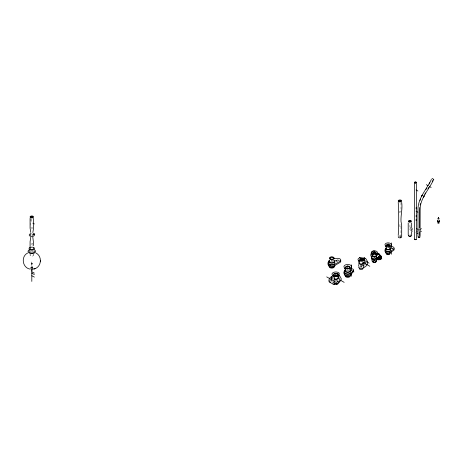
<?xml version="1.0" encoding="UTF-8"?>
<svg xmlns="http://www.w3.org/2000/svg" width="463" height="463" viewBox="0 0 463 463"><rect width="100%" height="100%" fill="white"/><g stroke="black" fill="none" stroke-linecap="round" stroke-linejoin="round"><path stroke-width="0.35" stroke-dasharray="2.31 1.74" d="M32.85 268.297C32.387 263.036 31.351 261.728 30.772 268.285M32.115 263.893C31.131 264.448 32.995 263.794 32.283 263.082M387.664 247.676L388.839 246.999M335.038 280.532A2.425 1.401 0 0 1 336.948 280.642L337.463 280.346A3.119 1.8 0 0 0 336.346 280.098M337.857 281.469L336.948 281.996L336.948 280.642M331.763 260.426L331.352 260.762L331.358 260.189M333.21 260.455L331.589 260.455M346.058 270.166L347.748 269.692M32.369 263.221L31.42 263.001L31.513 263.893M32.312 243.214L31.536 244.024L32.312 244.898M333.024 260.42L333.383 260.64M31.814 267.539L33.863 268.621M409.963 226.968L411.19 227.674M409.963 228.381L411.19 229.092M411.19 230.505L409.963 229.798L409.963 221.308M374.353 257.416L375.58 258.123M373.849 257.179L375.134 257.926M337.539 280.329L337.539 281.845M333.348 281.903L333.354 283.148M401.004 202.817L401.004 211.307M401.004 226.482L401.004 236.859M361.742 267.203L361.742 266.3A1.73 1.001 0 0 0 359.884 266.526M361.117 265.05L361.117 267.88M360.075 265.756L360.075 266.7M337.926 281.22L337.926 281.898M333.649 277.58L333.649 278.298A2.425 1.401 0 0 1 333.395 277.887M333.163 281.979L333.163 282.824A3.119 1.8 0 0 1 332.747 281.527M33.544 254.337L33.544 255.159M32.503 268.291L32.503 268.766M31.814 219.074L31.814 222.61M31.814 261.884L31.814 268.251M31.119 268.285L31.119 268.76M30.772 218.849L30.772 227.339M30.078 254.326L30.078 255.142M374.075 255.443A3.119 1.8 -60 0 1 373.936 255.611M373.878 255.535A1.73 1.001 -60 0 1 373.942 255.24M387.739 247.462A1.73 1.001 0 0 1 388.775 247.514M364.74 265.826A3.611 2.083 -60 0 1 364.086 266.3M360.509 267.649A1.73 1.001 0 0 1 361.117 267.585M360.139 265.947A2.425 1.401 0 0 1 362.263 265.999M31.252 233.572A2.581 1.487 0 0 1 31.802 233.537M30.691 247.144A2.772 1.603 0 0 1 32.341 247.034M31.119 247.688A1.73 1.001 0 0 1 32.497 247.688M33.243 254.586A1.73 1.001 0 0 1 32.954 255.9A1.73 1.001 0 0 1 30.662 255.9A1.73 1.001 0 0 1 30.384 254.586M33.475 251.195A1.73 1.001 0 0 1 31.316 251.866M30.72 251.681A1.73 1.001 0 0 1 30.083 250.987M32.549 228.693A1.042 0.602 0 0 1 31.403 228.82M31.397 227.721A1.042 0.602 0 0 1 32.543 227.848M31.241 268.517A0.695 0.399 0 0 1 31.357 267.99A0.695 0.399 0 0 1 32.271 267.99A0.695 0.399 0 0 1 32.381 268.517M30.853 268.523A1.042 0.602 0 0 1 31.82 267.689A1.042 0.602 0 0 1 32.763 268.528M330.541 261.294A3.119 1.8 0 0 1 333.019 261.294M346.828 270.421A3.119 1.8 0 0 1 349.143 270.525M399.297 235.939A1.73 1.001 0 0 1 401.19 236.153M399.228 236.437A1.042 0.602 0 0 1 400.912 236.622M400.379 226.094A1.042 0.602 0 0 1 399.228 225.967M399.228 225.122A1.042 0.602 0 0 1 400.362 224.989M400.379 212.806A1.042 0.602 0 0 1 399.228 212.679M399.228 211.828A1.042 0.602 0 0 1 400.698 211.828M409.859 234.834A1.383 0.799 0 0 1 410.415 234.88"/><path stroke-width="0.69" d="M411.671 234.839L411.676 231.61M392.323 248.706L392.647 248.631L392.329 248.405M33.533 244.898L33.018 243.301M419.762 207.517L419.715 227.9M34.708 268.777C41.612 266.74 42.428 256.114 35.935 253.018M40.403 261.751L40.431 261.271M40.443 261.051L40.472 260.565M335.93 260.75C336.016 260.356 335.577 261.08 337.301 261.375M332.602 279.033L332.619 278.466M365.903 262.862L365.938 262.232M30.778 237.264L30.083 241.645L30.083 247.873M32.844 232.576L33.544 228.317L33.544 218.374M420.12 204.953L420.433 203.627M420.016 200.491L420.607 199.078M433.756 179.378C429.305 189.292 420.051 198.129 420.063 209.681L420.063 229.347M431.412 179.343C426.979 188.979 418.32 197.556 417.985 208.738L417.985 229.335M425.972 189.477L426.759 188.111M429.132 184.002L429.919 182.636M424.785 194.269L425.572 192.903M427.945 188.794L428.732 187.428M423.604 196.324L423.998 195.641M432.158 181.496L432.691 180.587M329.5 260.617L328.4 261.925A3.814 2.199 0 0 0 329.523 264.72A3.814 2.199 0 0 0 334.477 264.5L339.865 261.387A3.119 1.8 0 0 0 340.421 259.274A3.119 1.8 0 0 0 337.087 258.342L334.217 258.562M335.912 260.675L337.643 259.98L339.269 260.472M27.664 253.029C20.725 256.346 22.351 267.788 29.91 269.084M345.143 268.158L345.67 267.857L346.116 268.824L344.443 268.563L345.057 268.21A3.814 2.199 0 0 1 345.566 264.848A3.814 2.199 0 0 1 351.203 265.721A3.814 2.199 0 0 1 348.737 268.777M359.004 260.756L359.525 260.455L359.971 261.421L358.298 261.161L358.912 260.808A3.119 1.8 0 0 1 359.329 258.059A3.119 1.8 0 0 1 363.941 258.771A3.119 1.8 0 0 1 361.927 261.271M359.467 268.285A1.73 1.001 0 0 0 361.169 269.588A1.73 1.001 0 0 0 362.732 268.227L365.081 266.873A3.611 2.083 -60 0 0 367.315 261.207L365.984 258.967A2.425 1.401 -60 0 0 364.445 258.748L362.732 259.737A1.73 1.001 0 0 1 361.331 261.091A1.73 1.001 0 0 1 359.398 259.974A1.73 1.001 0 0 1 361.742 259.164L363.455 258.175A2.425 1.401 -60 0 1 364.994 258.395M372.24 253.822L372.761 253.521L373.213 254.488L371.534 254.233L372.148 253.874A3.119 1.8 0 0 1 372.565 251.131A3.119 1.8 0 0 1 377.183 251.843A3.119 1.8 0 0 1 375.163 254.343M385.992 245.888L386.512 245.587L386.964 246.553L385.285 246.293L385.899 245.94A3.119 1.8 0 0 1 386.316 243.191A3.119 1.8 0 0 1 390.934 243.903A3.119 1.8 0 0 1 388.914 246.403M338.847 282.048L339.767 281.516A2.078 1.198 -60 0 0 341.075 278.298L338.737 274.165A1.042 0.602 -60 0 0 338.048 274.021L337.926 274.09A2.425 1.401 0 0 1 337.492 275.728A2.425 1.401 0 0 1 334.656 275.977L332.081 277.464A3.119 1.8 -60 0 0 330.032 280.248A3.119 1.8 -60 0 0 330.565 282.731M375.788 252.248L375.18 252.601A3.119 1.8 -60 0 0 373.323 251.16A3.119 1.8 -60 0 0 370.88 254.28A3.119 1.8 -60 0 0 371.951 256.722M375.933 254.037L376.801 253.539A3.119 1.8 -60 0 1 378.856 253.973M416.573 231.454L418.407 230.395M419.634 229.689L421.475 228.629M338.702 281.197A3.119 1.8 0 0 1 337.811 283.252A3.119 1.8 0 0 1 334.159 283.397L334.159 279.154L334.656 278.865A2.425 1.401 0 0 0 337.492 278.616A2.425 1.401 0 0 0 337.926 276.978L337.926 274.09M337.926 276.978L338.453 276.671A3.119 1.8 0 0 1 338.013 278.9A3.119 1.8 0 0 1 334.159 279.154M358.952 266.601A2.425 1.401 0 0 0 361.152 268.633A2.425 1.401 0 0 0 363.258 266.572L363.258 262.324L362.732 262.625A1.73 1.001 0 0 1 361.088 263.985A1.73 1.001 0 0 1 359.525 262.596M381.199 256.843A2.425 1.401 -60 0 0 379.822 255.507A2.425 1.401 -60 0 0 377.849 258.024L376.668 258.707A3.119 1.8 0 0 1 372.478 258.823A3.119 1.8 0 0 1 371.876 256.427M334.159 283.397L334.656 283.113A2.425 1.401 0 0 0 335.472 283.258M376.483 259.946L377.849 259.153A2.425 1.401 -60 0 0 379.782 259.425M337.926 282.575A2.425 1.401 0 0 1 337.492 284.213A2.425 1.401 0 0 1 334.656 284.467L334.535 284.537A1.042 0.602 -60 0 1 333.968 284.56L329.569 282.158A3.119 1.8 -60 0 1 329.043 279.675A3.119 1.8 -60 0 1 331.091 276.891L333.649 275.41A2.425 1.401 0 0 1 334.06 273.749A2.425 1.401 0 0 1 336.948 273.511L337.058 273.448A1.042 0.602 -60 0 1 337.741 273.592M339.755 278.795L339.535 278.489M33.359 269.153L34.609 268.812M34.279 268.928L35.09 268.644M33.932 234.313L33.295 234.527L33.29 233.526L34.794 234.023L34.042 234.278A2.581 1.487 0 0 1 33.041 236.333A2.581 1.487 0 0 1 29.505 235.69A2.581 1.487 0 0 1 30.732 233.67M32.838 223.149L34.372 223.959M31.814 271.787L34.372 273.129M31.814 273.199L34.372 274.547M31.814 275.745L34.372 277.094M433.773 179.384L432.008 178.365M426.273 184.662L428.148 185.738M429.299 186.41L431.175 187.486M416.069 189.952L417.904 191.016M416.069 211.174L417.904 212.233M416.573 228.629L418.407 229.689M419.634 230.395L421.475 231.454M411.19 227.674L412.411 228.381M411.19 229.092L412.411 229.798M416.069 232.397L417.904 233.456M411.19 230.505L412.411 231.211M390.321 247.861L391.548 248.567L391.548 242.907M372.009 253.319L373.23 254.025M379.359 257.561L381.807 258.973M376.622 256.386L376.772 257.399L377.849 258.024M375.58 258.123L376.807 258.829M359.294 257.474L362.361 259.239M364.196 260.304L369.098 263.129M364.931 263.435L369.833 266.266M362.344 265.05L363.565 265.756M353.946 271.955L351.498 270.542L351.498 264.882M338.412 275.676L337.892 275.375L339.564 275.115L339.119 276.081L338.505 275.728A3.814 2.199 0 0 1 332.689 275.433A3.814 2.199 0 0 1 334.199 272.18A3.814 2.199 0 0 1 339.489 273.604M344.171 282.361L339.269 279.53L339.269 282.361M326.71 276.88L329.772 278.651M331.612 279.71L336.508 282.54M33.018 245.292L33.533 245.378M32.804 237.137L33.544 243.133M376.772 257.399L376.778 257.48A2.425 1.401 0 0 1 374.081 258.892A2.425 1.401 0 0 1 371.997 257.168M30.778 232.461L30.089 228.166L30.078 218.362M408.216 234.851L408.21 222.836M420.063 231.222L420.063 235.904M419.715 231.726L419.715 235.557M417.985 231.205L417.985 235.887M416.492 183.498L416.492 231.303M416.492 233.254L416.492 238.132M416.15 207.528L416.15 208.842M416.15 215.422L416.15 216.736M416.15 219.369L416.15 220.689M414.414 183.51L414.414 238.144M411.676 222.853L411.676 226.835M401.693 202.36C402.625 208.79 400.709 214.988 400.999 221.366L401.693 225.591L401.693 236.871A1.73 1.001 0 0 1 399.598 237.843A1.73 1.001 0 0 1 398.377 236.46M398.232 202.343C398.903 213.796 398.828 223.855 398.232 235.435M391.548 251.397L391.548 254.228M388.104 243.816L388.104 245.94M374.353 251.756L374.353 253.874M364.931 262.017L364.931 264.848M364.196 257.474L364.196 263.129M361.742 259.164L361.742 259.645M361.117 258.684L361.117 260.808M358.703 264.523L358.703 265.936M351.498 273.373L351.498 276.203M347.748 265.803L347.748 268.633M335.808 273.326L335.808 276.156M334.656 275.977L334.656 278.865M334.656 283.113L334.656 284.467M331.612 276.88L331.612 281.122M32.85 234.099L32.85 235.702M31.814 269.663L31.814 281.406M30.772 234.133L30.772 235.736M379.984 255.373A3.119 1.8 -60 0 0 377.779 254.1L376.483 254.853A2.425 1.401 0 0 1 375.597 256.722A2.425 1.401 0 0 1 372.321 256.282A2.425 1.401 0 0 1 372.952 254.378M378.173 258.927A3.119 1.8 -60 0 1 377.779 259.193M376.645 255.813A2.425 1.401 -60 0 1 379.336 254.916M376.668 259.836A3.119 1.8 0 0 1 372.727 260.061A3.119 1.8 0 0 1 371.586 257.868M376.309 259.459A2.425 1.401 0 0 1 376.072 259.621M374.908 259.998A2.425 1.401 0 0 1 373.548 259.951M372.784 259.702A2.425 1.401 0 0 1 372.495 259.535M376.639 260.148A2.425 1.401 0 0 1 374.474 262.012A2.425 1.401 0 0 1 371.997 260.281M375.713 252.885A2.425 1.401 -60 0 1 376.639 253.359M375.782 254.951A1.73 1.001 0 0 1 375.51 256.265A1.73 1.001 0 0 1 373.213 256.276A1.73 1.001 0 0 1 372.918 254.963M379.492 259.054A1.73 1.001 -60 0 1 378.271 258.435A1.73 1.001 -60 0 1 379.336 256.328A1.73 1.001 -60 0 1 380.696 256.676M375.58 261.323A1.73 1.001 0 0 1 375.343 261.439M373.386 261.445A1.73 1.001 0 0 1 373.132 261.323M372.854 254.037A1.042 0.602 -60 0 1 372.946 253.846M372.327 255.35A1.73 1.001 -60 0 1 373.462 252.74M375.371 261.786A1.042 0.602 0 0 1 375.308 261.902M373.398 261.89A1.042 0.602 0 0 1 373.334 261.774M376.049 261.445A1.73 1.001 0 0 1 374.197 262.654A1.73 1.001 0 0 1 372.756 261.271M389.69 248.035A1.73 1.001 0 0 1 388.989 249.297A1.73 1.001 0 0 1 386.738 249.053A1.73 1.001 0 0 1 386.883 247.728M389.8 253.504A1.73 1.001 0 0 1 388.121 254.719A1.73 1.001 0 0 1 386.402 253.527M387.305 254.1A1.042 0.602 0 0 1 387.19 254.002M385.899 248.695A3.119 1.8 0 0 0 385.899 251.241A3.119 1.8 0 0 0 390.309 251.241L393.249 249.545A3.119 1.8 0 0 0 393.55 247.201A3.119 1.8 0 0 0 389.574 246.686M385.332 250.275A3.119 1.8 0 0 0 386.264 252.555A3.119 1.8 0 0 0 390.309 252.376L393.249 250.68A3.119 1.8 0 0 0 393.793 248.556M389.823 252.092A2.425 1.401 0 0 1 389.464 252.266M390.118 249.187A2.425 1.401 0 0 1 388.324 251.363A2.425 1.401 0 0 1 385.882 249.407M390.344 252.144A2.425 1.401 0 0 1 388.087 254.083A2.425 1.401 0 0 1 385.882 252.121M389.487 247.288A2.425 1.401 0 0 1 390.014 249.302A2.425 1.401 0 0 1 386.495 249.488A2.425 1.401 0 0 1 386.391 247.45M389.088 253.504A1.73 1.001 0 0 1 388.804 253.597M387.438 253.602A1.73 1.001 0 0 1 387.137 253.51M333.227 284.062A1.042 0.602 -60 0 1 332.978 283.987M337.463 283.53A1.73 1.001 0 0 1 337.33 283.703M336.885 284.01A1.73 1.001 0 0 1 336.26 284.195M336.838 283.125A2.425 1.401 0 0 1 336.381 283.223M363.258 262.324A2.425 1.401 0 0 1 362.454 264.153A2.425 1.401 0 0 1 359.224 263.864A2.425 1.401 0 0 1 359.438 261.977M359.896 267.944A1.73 1.001 0 0 1 359.693 267.799M419.756 236.408A1.042 0.602 0 0 1 419.756 237.259A1.042 0.602 0 0 1 418.286 237.259A1.042 0.602 0 0 1 418.286 236.408M419.715 236.836A0.695 0.399 0 0 1 419.287 237.201M418.743 237.201A0.695 0.399 0 0 1 418.326 236.83M439.416 220.185A1.042 0.602 0 0 1 438.467 221.025A1.042 0.602 0 0 1 437.512 220.185M438.762 218.339A0.671 0.388 0 0 1 438.976 218.935A0.671 0.388 0 0 1 437.923 218.912A0.671 0.388 0 0 1 438.212 218.328M439.202 221.071A1.042 0.602 0 0 1 439.202 221.922A1.042 0.602 0 0 1 437.732 221.922A1.042 0.602 0 0 1 437.732 221.071M439.144 221.58A0.695 0.399 0 0 1 438.733 221.864M438.189 221.864A0.695 0.399 0 0 1 437.784 221.574M438.745 222.547A0.695 0.399 0 0 1 439.011 223.16A0.695 0.399 0 0 1 437.911 223.154A0.695 0.399 0 0 1 438.195 222.541M416.405 238.873A1.042 0.602 0 0 1 415.988 239.631A1.042 0.602 0 0 1 414.634 239.481A1.042 0.602 0 0 1 414.721 238.688M416.15 239.111A0.695 0.399 0 0 1 415.942 239.4M415.189 239.481A0.695 0.399 0 0 1 414.761 239.116M34.476 249.893A3.773 2.182 0 0 1 34.326 253.064A3.773 2.182 0 0 1 28.845 252.786A3.773 2.182 0 0 1 29.655 249.644M34.522 251.102A2.772 1.603 0 0 1 31.276 253.006A2.772 1.603 0 0 1 29.522 250.535M32.873 247.126A2.772 1.603 0 0 1 34.129 249.488A2.772 1.603 0 0 1 29.875 249.754A2.772 1.603 0 0 1 30.228 247.294M33.035 247.896A1.73 1.001 0 0 1 33.11 249.268A1.73 1.001 0 0 1 30.749 249.395A1.73 1.001 0 0 1 30.384 248.041M32.207 269.373A0.695 0.399 0 0 1 32.381 269.929A0.695 0.399 0 0 1 31.42 270.033A0.695 0.399 0 0 1 31.241 269.478M334.633 264.923A3.119 1.8 0 0 1 331.809 267.446A3.119 1.8 0 0 1 328.904 264.952M330.541 265.745A3.119 1.8 0 0 1 330.015 265.571M333.777 266.439A2.425 1.401 0 0 1 333.493 266.636M332.741 266.931A2.425 1.401 0 0 1 332.278 267.018M331.282 267.018A2.425 1.401 0 0 1 330.814 266.931M333.985 260.131A3.119 1.8 0 0 1 333.985 262.677A3.119 1.8 0 0 1 329.575 262.677A3.119 1.8 0 0 1 329.575 260.131M334.008 260.848A2.425 1.401 0 0 1 332.023 262.793A2.425 1.401 0 0 1 329.407 261.115M328.001 263.812A3.814 2.199 0 0 0 330.102 266.063A3.814 2.199 0 0 0 334.477 265.646L339.865 262.533A3.119 1.8 0 0 0 340.606 260.669M334.639 262.226A3.119 1.8 0 0 1 331.78 264.743A3.119 1.8 0 0 1 328.915 262.226M334.159 266.445A2.425 1.401 0 0 1 331.757 268.112A2.425 1.401 0 0 1 329.407 266.416M330.814 267.545A1.73 1.001 0 0 1 330.553 267.423M350.722 274.281A3.119 1.8 0 0 1 347.835 276.625A3.119 1.8 0 0 1 344.732 274.374M348.465 276.168A2.425 1.401 0 0 1 347.128 276.179M346.249 275.925A2.425 1.401 0 0 1 345.89 275.728M349.658 269.159A3.119 1.8 0 0 1 350.086 271.781A3.119 1.8 0 0 1 345.525 271.845A3.119 1.8 0 0 1 345.722 269.217M349.883 269.917A2.425 1.401 0 0 1 347.788 271.984A2.425 1.401 0 0 1 345.577 269.958M350.161 275.798A2.425 1.401 0 0 1 347.586 277.354A2.425 1.401 0 0 1 345.404 275.607M349.102 276.585A1.73 1.001 0 0 1 348.853 276.729M346.665 276.735A1.73 1.001 0 0 1 346.411 276.596M350.566 268.905A2.078 1.198 0 0 1 352.985 269.136A2.078 1.198 0 0 1 353.333 270.542L351.203 273.072A3.814 2.199 0 0 1 345.809 274.032A3.814 2.199 0 0 1 344.675 270.843M344.97 270.635A3.814 2.199 0 0 1 345.3 270.456M344.223 272.435A3.814 2.199 0 0 0 346.22 275.288A3.814 2.199 0 0 0 351.203 274.2L353.333 271.671A2.078 1.198 0 0 0 353.477 270.745M350.728 271.607A3.119 1.8 0 0 1 347.811 273.94A3.119 1.8 0 0 1 344.738 271.677M400.698 237.287A1.042 0.602 0 0 1 400.379 237.415M411.283 235.424A1.383 0.799 0 0 1 409.882 236.431A1.383 0.799 0 0 1 408.638 235.36M410.941 235.47A1.042 0.602 0 0 1 410.924 235.829M410.831 235.939A1.042 0.602 0 0 1 410.409 236.165M409.593 236.194A1.042 0.602 0 0 1 408.962 235.43M387.068 245.176L387.305 245.621A0.961 0.556 0 0 0 387.82 245.807L388.607 245.76A0.949 0.55 0 0 0 389.036 245.506L389.024 244.939A0.949 0.55 0 0 0 388.579 244.696L387.6 244.701A0.984 0.567 0 0 0 387.103 245.066L387.068 245.176M438.635 217.448L438.293 217.46L438.635 217.448M422.279 195.154L421.735 196.162L422.291 195.16M424.067 196.19L423.483 197.169L424.079 196.196M380.534 258.852A1.042 0.602 -60 0 0 380.875 257.237A1.042 0.602 -60 0 0 379.643 258.313A1.042 0.602 -60 0 0 380.534 258.852M380.436 259.5A1.73 1.001 -60 0 0 381.367 256.757A1.73 1.001 -60 0 0 379.249 258.146A1.73 1.001 -60 0 0 380.436 259.5M373.826 253.689A1.042 0.602 0 0 0 375.395 253.174A1.042 0.602 0 0 0 373.844 252.648A1.042 0.602 0 0 0 373.826 253.689M373.219 253.927A1.73 1.001 0 0 0 376.054 253.359A1.73 1.001 0 0 0 373.791 252.225A1.73 1.001 0 0 0 373.219 253.927M386.964 245.986A1.73 1.001 0 0 0 389.805 245.425A1.73 1.001 0 0 0 387.543 244.285A1.73 1.001 0 0 0 386.964 245.986M334.761 275.537A1.73 1.001 0 0 0 337.527 274.866A1.73 1.001 0 0 0 335.137 273.818A1.73 1.001 0 0 0 334.761 275.537M360.59 260.617A1.042 0.602 0 0 0 362.159 260.102A1.042 0.602 0 0 0 360.602 259.575A1.042 0.602 0 0 0 360.59 260.617M414.628 182.891A1.042 0.602 0 0 0 416.416 182.758A1.042 0.602 0 0 0 415.323 181.93A1.042 0.602 0 0 0 414.628 182.891M414.906 182.769A0.695 0.399 0 0 0 416.092 182.682A0.695 0.399 0 0 0 415.363 182.133A0.695 0.399 0 0 0 414.906 182.769M30.934 217.818A1.73 1.001 0 0 0 33.544 216.962A1.73 1.001 0 0 0 30.957 216.082A1.73 1.001 0 0 0 30.934 217.818M31.119 217.402A1.042 0.602 0 0 0 32.832 217.078A1.042 0.602 0 0 0 31.484 216.383A1.042 0.602 0 0 0 31.119 217.402M330.64 258.979A1.73 1.001 0 0 0 333.482 258.418A1.73 1.001 0 0 0 331.219 257.278A1.73 1.001 0 0 0 330.64 258.979M330.547 259.43A2.425 1.401 0 0 0 334.205 258.238A2.425 1.401 0 0 0 330.588 257.006A2.425 1.401 0 0 0 330.547 259.43M346.775 268.297A1.73 1.001 0 0 0 349.478 267.545A1.73 1.001 0 0 0 347.001 266.572A1.73 1.001 0 0 0 346.775 268.297M346.405 268.638A2.425 1.401 0 0 0 350.173 267.562A2.425 1.401 0 0 0 346.671 266.213A2.425 1.401 0 0 0 346.405 268.638M399.083 201.799A1.73 1.001 0 0 0 401.693 200.948A1.73 1.001 0 0 0 399.112 200.068A1.73 1.001 0 0 0 399.083 201.799M399.135 201.301A1.042 0.602 0 0 0 400.923 201.168A1.042 0.602 0 0 0 399.829 200.34A1.042 0.602 0 0 0 399.135 201.301M409.182 221.87A1.383 0.799 0 0 0 411.329 221.25A1.383 0.799 0 0 0 409.321 220.486A1.383 0.799 0 0 0 409.182 221.87M409.361 221.696A1.042 0.602 0 0 0 410.982 221.245A1.042 0.602 0 0 0 409.489 220.66A1.042 0.602 0 0 0 409.361 221.696"/></g></svg>
